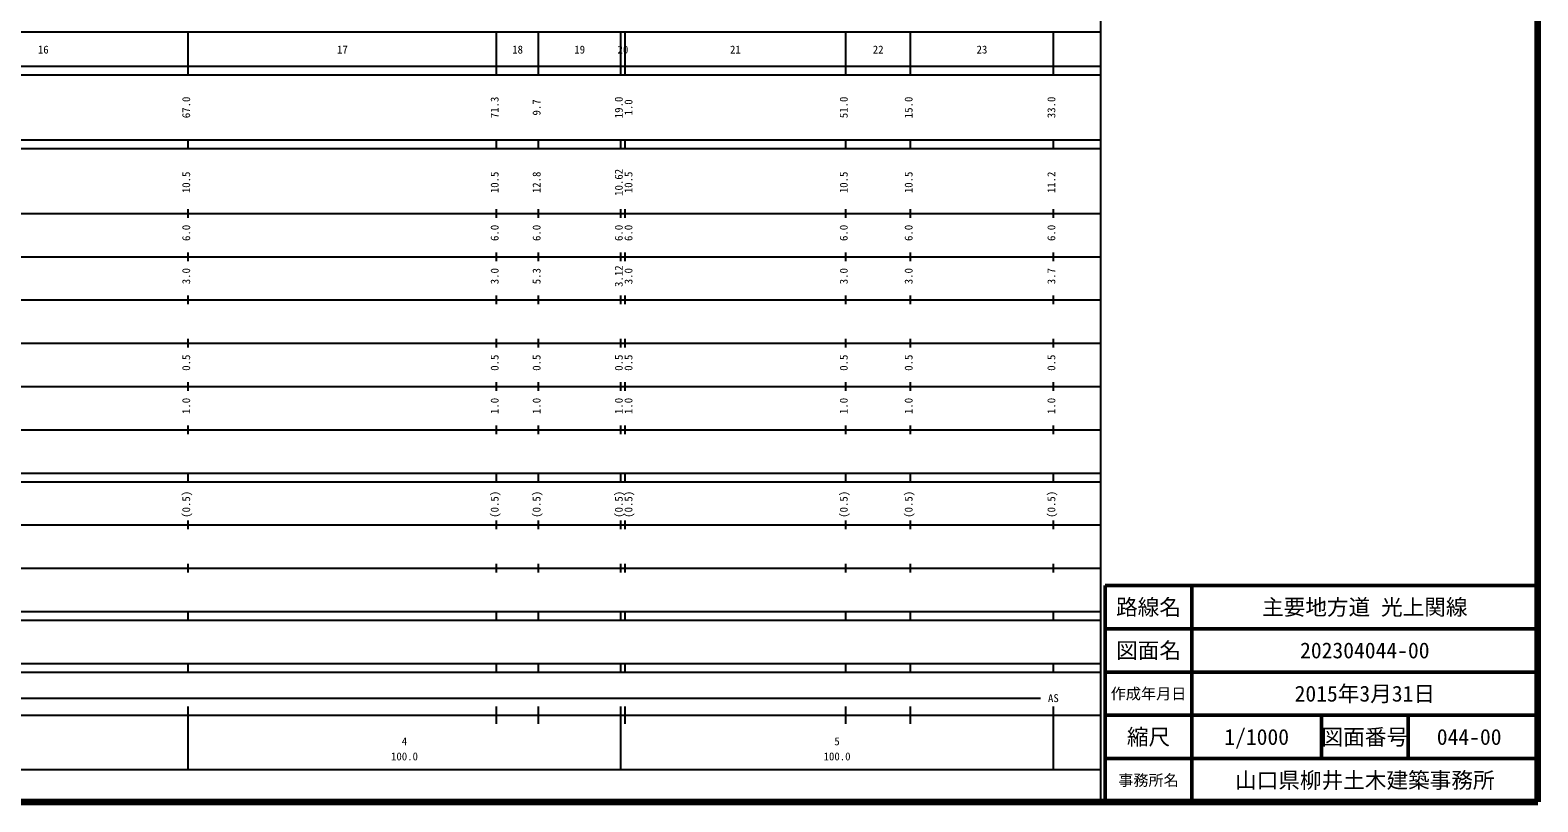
# Model space of a CAD drawing. Units: millimetres on the paper, enlarged 1000 times. Extents: x 40000 to 680000, y 20000 to 380000.
# Drawn here: x 331466 to 680000, y 20000 to 198357 of the extents above; entities that cross this region are included whole.
import ezdxf
from ezdxf.enums import TextEntityAlignment as Align

# ---------------------------------------------------------------- set-up
doc = ezdxf.new("R2010")
doc.units = ezdxf.units.MM
doc.header["$LTSCALE"] = 1000
doc.layers.add('M-BGD-RSTR', color=7, linetype='Continuous')
doc.layers.add('M-TTL-TXT', color=7, linetype='Continuous')
for name, color, linetype, lineweight in [('M-TTL', 2, 'Continuous', 140), ('M-TTL-BAND', 7, 'Continuous', 25), ('M-TTL-FRAM', 2, 'Continuous', 50), ('M-TTL-LINE', 7, 'Continuous', 50)]:
    doc.layers.add(name, color=color, linetype=linetype, lineweight=lineweight)
doc.styles.add('ＭＳ ゴシック', font='')
doc.styles.get('ＭＳ ゴシック').set_extended_font_data('MS Gothic')

msp = doc.modelspace()

# ---------------------------------------------------------------- linework, layer by layer
at = {"layer": 'M-TTL'}
for p, q in [((680000, 20000), (680000, 380000)), ((40000, 20000), (680000, 20000))]:
    msp.add_line(p, q, dxfattribs=at)
at = {"layer": 'M-TTL-BAND'}
for p, q in [((579000, 20000), (579000, 370000)), ((68000, 198000), (579000, 198000)), ((368000, 188000), (368000, 198000)), ((439300, 188000), (439300, 198000)), ((449000, 188000), (449000, 198000)), ((468000, 188000), (468000, 198000)), ((469000, 188000), (469000, 198000)), ((520000, 188000), (520000, 198000)), ((535000, 188000), (535000, 198000)), ((568000, 188000), (568000, 198000)), ((40000, 190000), (579000, 190000)), ((40000, 188000), (579000, 188000)), ((40000, 173000), (579000, 173000)), ((40000, 171000), (579000, 171000)), ((368000, 171000), (368000, 173000)), ((439300, 171000), (439300, 173000)), ((449000, 171000), (449000, 173000)), ((468000, 171000), (468000, 173000)), ((469000, 171000), (469000, 173000)), ((520000, 171000), (520000, 173000)), ((535000, 171000), (535000, 173000)), ((568000, 171000), (568000, 173000)), ((368000, 155000), (368000, 157000)), ((439300, 155000), (439300, 157000)), ((449000, 155000), (449000, 157000)), ((468000, 155000), (468000, 157000)), ((469000, 155000), (469000, 157000)), ((520000, 155000), (520000, 157000)), ((535000, 155000), (535000, 157000)), ((568000, 155000), (568000, 157000)), ((40000, 156000), (579000, 156000)), ((368000, 145000), (368000, 147000)), ((439300, 145000), (439300, 147000)), ((449000, 145000), (449000, 147000)), ((468000, 145000), (468000, 147000)), ((469000, 145000), (469000, 147000)), ((520000, 145000), (520000, 147000)), ((535000, 145000), (535000, 147000)), ((568000, 145000), (568000, 147000)), ((46000, 146000), (579000, 146000)), ((52000, 136000), (579000, 136000)), ((368000, 135000), (368000, 137000)), ((439300, 135000), (439300, 137000)), ((449000, 135000), (449000, 137000)), ((468000, 135000), (468000, 137000)), ((469000, 135000), (469000, 137000)), ((520000, 135000), (520000, 137000)), ((535000, 135000), (535000, 137000)), ((568000, 135000), (568000, 137000)), ((46000, 126000), (579000, 126000)), ((368000, 125000), (368000, 127000)), ((439300, 125000), (439300, 127000)), ((449000, 125000), (449000, 127000)), ((468000, 125000), (468000, 127000)), ((469000, 125000), (469000, 127000)), ((520000, 125000), (520000, 127000)), ((535000, 125000), (535000, 127000)), ((568000, 125000), (568000, 127000)), ((52000, 116000), (579000, 116000)), ((368000, 115000), (368000, 117000)), ((439300, 115000), (439300, 117000)), ((449000, 115000), (449000, 117000)), ((468000, 115000), (468000, 117000)), ((469000, 115000), (469000, 117000)), ((520000, 115000), (520000, 117000)), ((535000, 115000), (535000, 117000)), ((568000, 115000), (568000, 117000)), ((46000, 106000), (579000, 106000)), ((368000, 105000), (368000, 107000)), ((439300, 105000), (439300, 107000)), ((449000, 105000), (449000, 107000)), ((468000, 105000), (468000, 107000)), ((469000, 105000), (469000, 107000)), ((520000, 105000), (520000, 107000)), ((535000, 105000), (535000, 107000)), ((568000, 105000), (568000, 107000)), ((40000, 96000), (579000, 96000)), ((368000, 94000), (368000, 96000)), ((439300, 94000), (439300, 96000)), ((449000, 94000), (449000, 96000)), ((468000, 94000), (468000, 96000)), ((469000, 94000), (469000, 96000)), ((520000, 94000), (520000, 96000)), ((535000, 94000), (535000, 96000)), ((568000, 94000), (568000, 96000)), ((40000, 94000), (579000, 94000)), ((49000, 84000), (579000, 84000)), ((368000, 83000), (368000, 85000)), ((439300, 83000), (439300, 85000)), ((449000, 83000), (449000, 85000)), ((468000, 83000), (468000, 85000)), ((469000, 83000), (469000, 85000)), ((520000, 83000), (520000, 85000)), ((535000, 83000), (535000, 85000)), ((568000, 83000), (568000, 85000)), ((40000, 74000), (579000, 74000)), ((368000, 73000), (368000, 75000)), ((439300, 73000), (439300, 75000)), ((449000, 73000), (449000, 75000)), ((468000, 73000), (468000, 75000)), ((469000, 73000), (469000, 75000)), ((520000, 73000), (520000, 75000)), ((535000, 73000), (535000, 75000)), ((568000, 73000), (568000, 75000)), ((40000, 64000), (579000, 64000)), ((368000, 62000), (368000, 64000)), ((439300, 62000), (439300, 64000)), ((449000, 62000), (449000, 64000)), ((468000, 62000), (468000, 64000)), ((469000, 62000), (469000, 64000)), ((520000, 62000), (520000, 64000)), ((535000, 62000), (535000, 64000)), ((568000, 62000), (568000, 64000)), ((40000, 62000), (579000, 62000)), ((40000, 52000), (579000, 52000)), ((40000, 50000), (579000, 50000)), ((368000, 50000), (368000, 52000)), ((439300, 50000), (439300, 52000)), ((449000, 50000), (449000, 52000)), ((468000, 50000), (468000, 52000)), ((469000, 50000), (469000, 52000)), ((520000, 50000), (520000, 52000)), ((535000, 50000), (535000, 52000)), ((568000, 50000), (568000, 52000)), ((71000, 44000), (565000, 44000)), ((368000, 27500), (368000, 42000)), ((439300, 38000), (439300, 42000)), ((449000, 38000), (449000, 42000)), ((468000, 27500), (468000, 42000)), ((469000, 38000), (469000, 42000)), ((520000, 38000), (520000, 42000)), ((535000, 38000), (535000, 42000)), ((568000, 27500), (568000, 42000)), ((40000, 40000), (579000, 40000)), ((68000, 27500), (579000, 27500))]:
    msp.add_line(p, q, dxfattribs=at)
at = {"layer": 'M-TTL-FRAM'}
for p, q in [((680000, 70000), (580000, 70000)), ((580000, 70000), (580000, 20000))]:
    msp.add_line(p, q, dxfattribs=at)
at = {"layer": 'M-TTL-LINE'}
for p, q in [((600000, 70000), (600000, 20000)), ((680000, 60000), (580000, 60000)), ((680000, 50000), (580000, 50000)), ((680000, 40000), (580000, 40000)), ((630000, 40000), (630000, 30000)), ((650000, 40000), (650000, 30000)), ((680000, 30000), (580000, 30000))]:
    msp.add_line(p, q, dxfattribs=at)

# ---------------------------------------------------------------- texts
at = {"layer": 'M-BGD-RSTR', "style": 'ＭＳ ゴシック'}
for s, p in [('主要地方道 光上関線', (640000, 65000)), ('202304044-00', (640000, 55000)), ('2015年3月31日', (640000, 45000)), ('1/1000', (615000, 35000)), ('044-00', (664125, 35000)), ('山口県柳井土木建築事務所', (640000, 25000))]:
    msp.add_text(s, height=3666, dxfattribs=at).set_placement(p, align=Align.MIDDLE_CENTER)
at = {"layer": 'M-TTL-BAND', "style": 'ＭＳ ゴシック'}
for s, p in [('16', (334500, 192405)), ('17', (403650, 192405)), ('18', (444150, 192405)), ('19', (458500, 192405)), ('20', (468500, 192405)), ('21', (494500, 192405)), ('22', (527500, 192405)), ('23', (551500, 192405)), ('AS', (568000, 42500)), ('4', (418000, 32523)), ('5', (518000, 32523)), ('100.0', (418000, 29033)), ('100.0', (518000, 29033))]:
    msp.add_text(s, height=1833, dxfattribs=at).set_placement(p, align=Align.BOTTOM_CENTER)
for s, p in [('67.0', (369000, 180500)), ('71.3', (440300, 180500)), ('9.7', (450000, 180500)), ('19.0', (469000, 180500)), ('1.0', (471245, 180500)), ('51.0', (521000, 180500)), ('15.0', (536000, 180500)), ('33.0', (569000, 180500)), ('10.5', (369000, 163174)), ('10.5', (440300, 163174)), ('12.8', (450000, 163174)), ('10.62', (469000, 163174)), ('10.5', (471245, 163174)), ('10.5', (521000, 163174)), ('10.5', (536000, 163174)), ('11.2', (569000, 163174)), ('6.0', (369000, 151500)), ('6.0', (440300, 151500)), ('6.0', (450000, 151500)), ('6.0', (469000, 151500)), ('6.0', (471245, 151500)), ('6.0', (521000, 151500)), ('6.0', (536000, 151500)), ('6.0', (569000, 151500)), ('3.0', (369000, 141500)), ('3.0', (440300, 141500)), ('5.3', (450000, 141500)), ('3.12', (469000, 141500)), ('3.0', (471245, 141500)), ('3.0', (521000, 141500)), ('3.0', (536000, 141500)), ('3.7', (569000, 141500)), ('0.5', (369000, 121500)), ('0.5', (440300, 121500)), ('0.5', (450000, 121500)), ('0.5', (469000, 121500)), ('0.5', (471245, 121500)), ('0.5', (521000, 121500)), ('0.5', (536000, 121500)), ('0.5', (569000, 121500)), ('1.0', (369000, 111500)), ('1.0', (440300, 111500)), ('1.0', (450000, 111500)), ('1.0', (469000, 111500)), ('1.0', (471245, 111500)), ('1.0', (521000, 111500)), ('1.0', (536000, 111500)), ('1.0', (569000, 111500)), ('(0.5)', (369000, 88764)), ('(0.5)', (440300, 88764)), ('(0.5)', (450000, 88764)), ('(0.5)', (469000, 88764)), ('(0.5)', (471245, 88764)), ('(0.5)', (521000, 88764)), ('(0.5)', (536000, 88764)), ('(0.5)', (569000, 88764))]:
    msp.add_text(s, height=1833, rotation=90, dxfattribs=at).set_placement(p, align=Align.BOTTOM_CENTER)
at = {"layer": 'M-TTL-TXT', "style": 'ＭＳ ゴシック'}
for s, height, p in [('路線名', 3666, (590000, 65000)), ('路線名', 3666, (590000, 65000)), ('図面名', 3666, (590000, 55000)), ('図面名', 3666, (590000, 55000)), ('作成年月日', 2566, (590000, 45000)), ('作成年月日', 2566, (590000, 45000)), ('縮尺', 3666, (590000, 35000)), ('縮尺', 3666, (590000, 35000)), ('図面番号', 3666, (640000, 35000)), ('図面番号', 3666, (640000, 35000)), ('事務所名', 2566, (590000, 25000)), ('事務所名', 2566, (590000, 25000))]:
    msp.add_text(s, height=height, dxfattribs=at).set_placement(p, align=Align.MIDDLE_CENTER)

doc.saveas('drawing.dxf')
